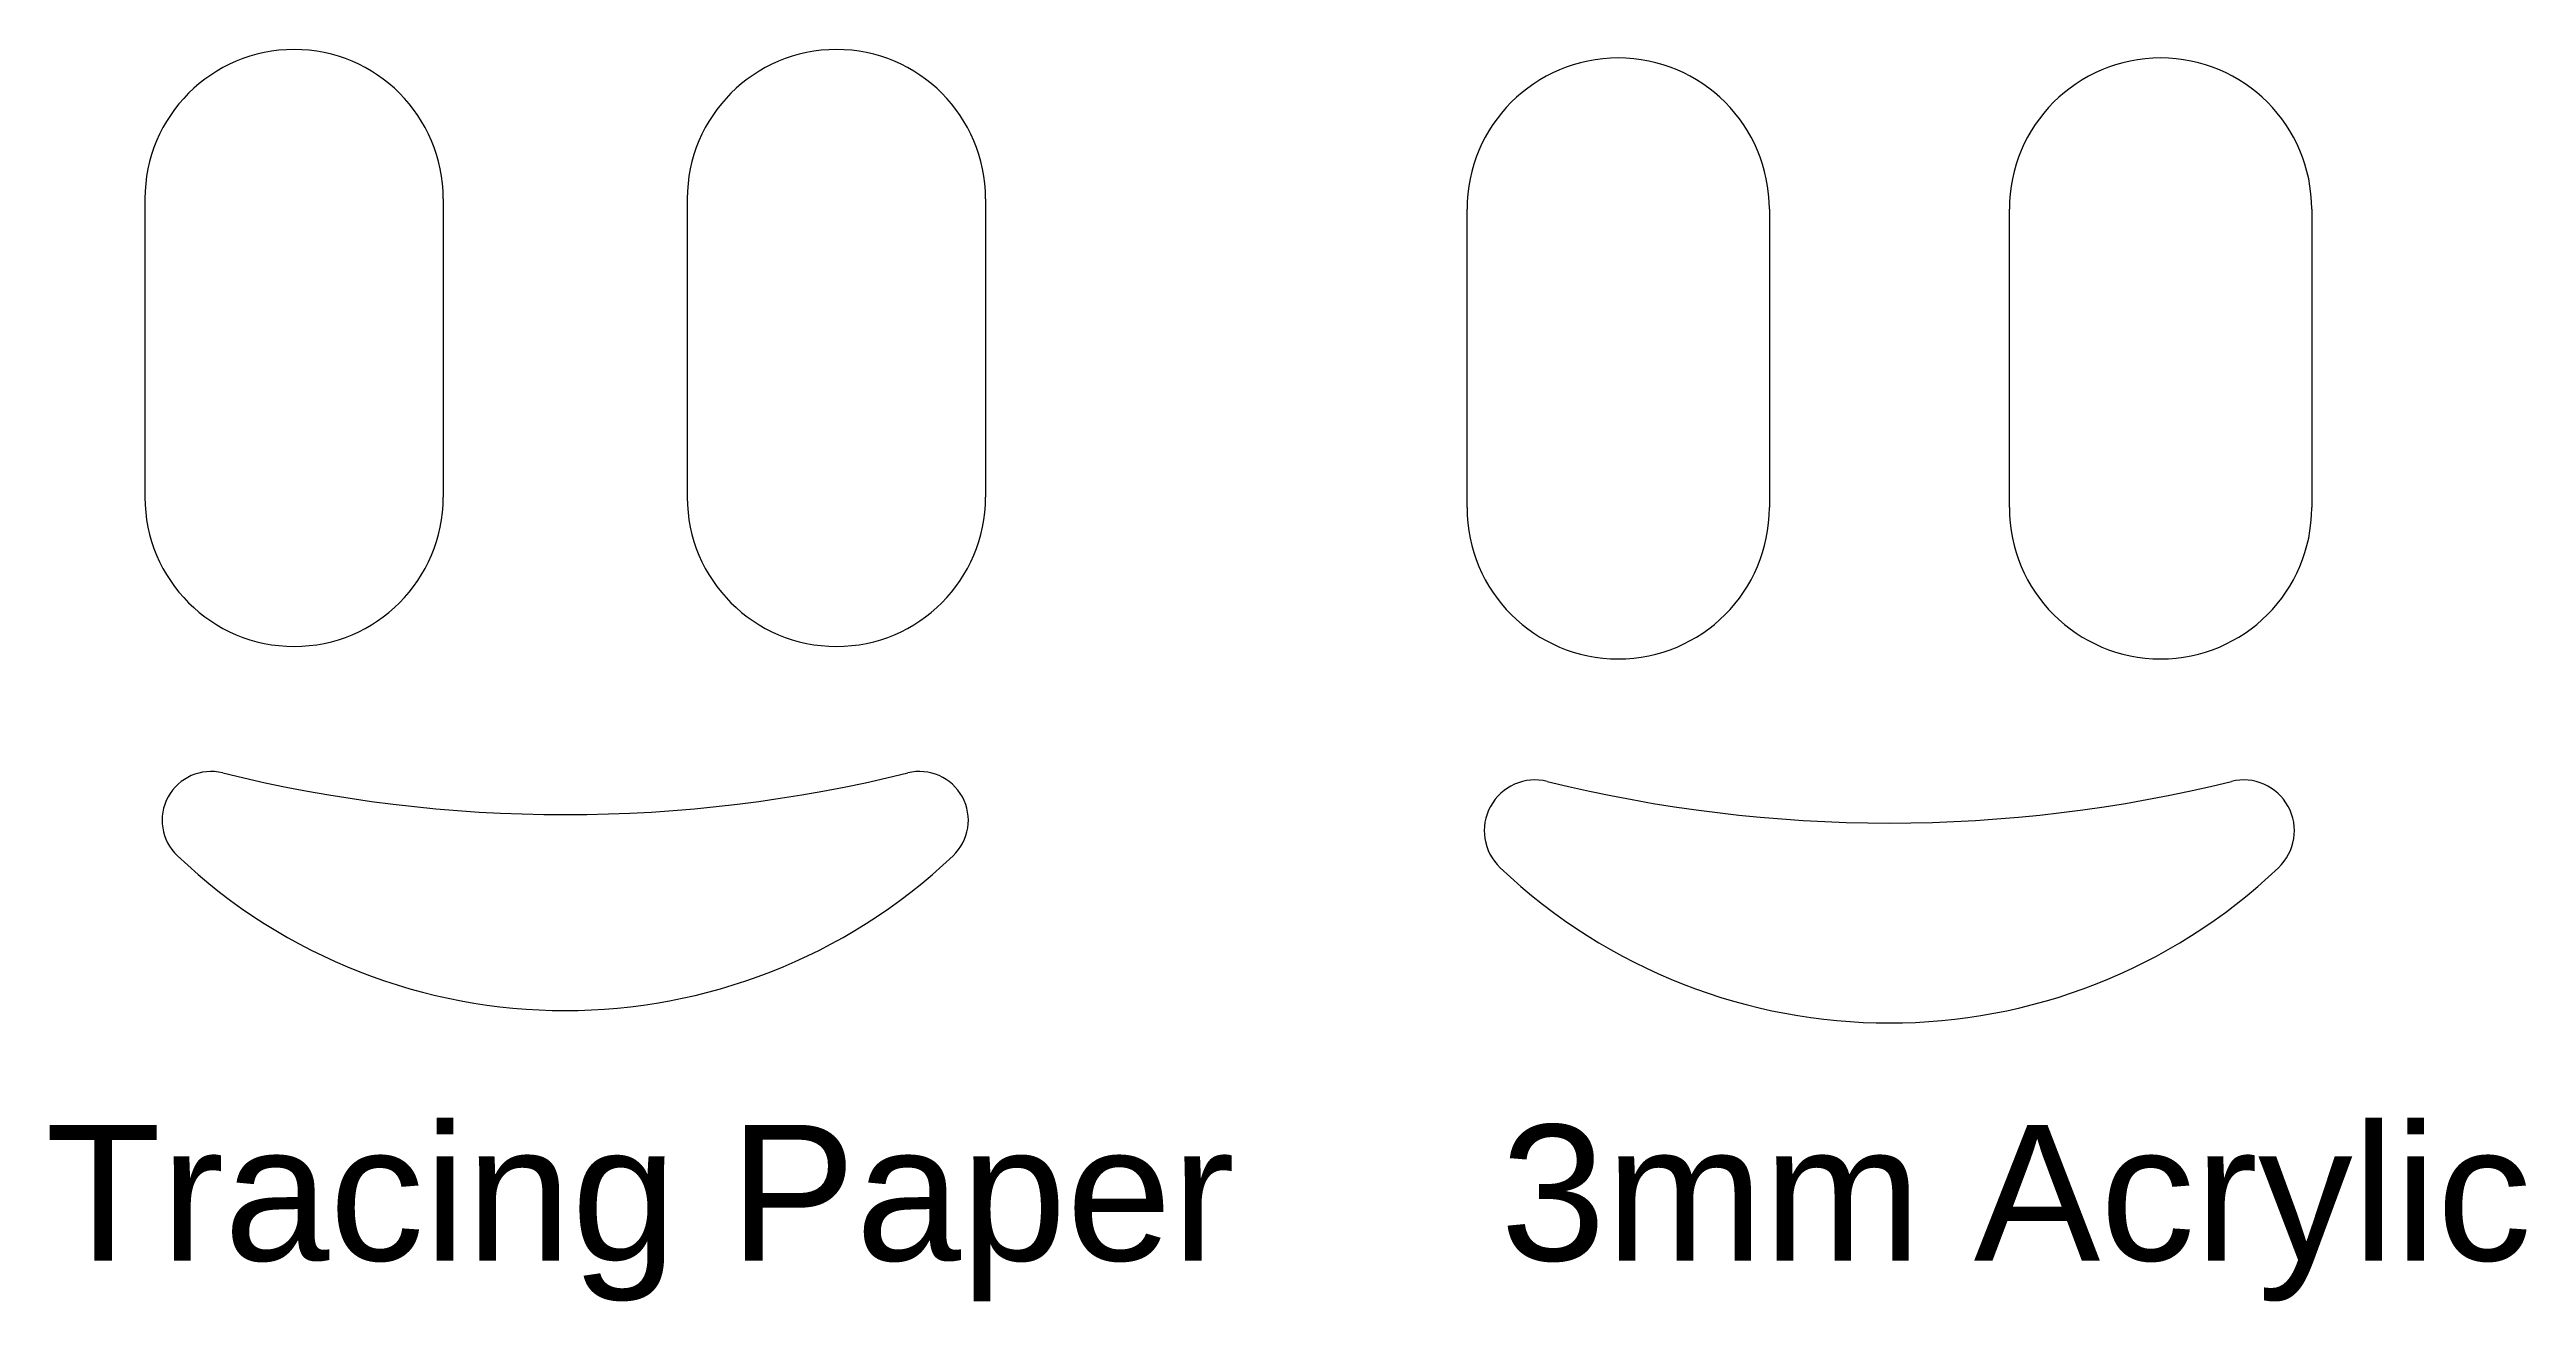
# Model space of a CAD drawing. Header units: millimetres. Extents: x -12 to 171, y -38 to 54.
import ezdxf

# ---------------------------------------------------------------- set-up
doc = ezdxf.new("R2010")
doc.units = ezdxf.units.MM
doc.layers.get('0').update_dxf_attribs({"color": 18, "lineweight": 25, "true_color": 0x000000})
doc.layers.add('layer 1', color=5, linetype='Continuous', lineweight=25, true_color=0x0000ff)
doc.layers.add('layer 4', color=1, linetype='Continuous', lineweight=25, true_color=0xff0000)
doc.styles.add('textstyle11', font='')
doc.styles.add('textstyle12', font='')
doc.styles.get('textstyle11').set_extended_font_data('Arial')
doc.styles.get('textstyle12').set_extended_font_data('Arial')

msp = doc.modelspace()

# ---------------------------------------------------------------- linework, layer by layer
at = {"layer": 'layer 1'}
for p, q in [((-5, 43.2), (-5, 21.2)), ((17, 43.2), (17, 21.2)), ((35, 43.2), (35, 21.2)), ((57, 43.2), (57, 21.2))]:
    msp.add_line(p, q, dxfattribs=at)
for centre, radius, start, end in [((6, 43.2), 11, 0, 180), ((46, 43.2), 11, 0, 180), ((6, 21.2), 11, 180, 0), ((46, 21.2), 11, 180, 0), ((-0.13, -2.62), 3.6, 76.1126, 226.5186), ((26, 103.06), 105.26, 256.1126, 283.8874), ((52.13, -2.62), 3.6, 313.4814, 103.8874), ((26, 24.93), 41.57, 226.5186, 313.4814)]:
    msp.add_arc(centre, radius, start, end, dxfattribs=at)
at = {"layer": 'layer 4'}
for p, q in [((92.51, 20.43), (92.51, 42.43)), ((114.81, 42.43), (114.81, 20.43)), ((132.51, 20.43), (132.51, 42.43)), ((154.81, 42.43), (154.81, 20.43))]:
    msp.add_line(p, q, dxfattribs=at)
for centre, radius, start, end in [((103.66, 42.43), 11.15, 0, 180), ((143.66, 42.43), 11.15, 0, 180), ((103.66, 20.43), 11.15, 180, 0), ((143.66, 20.43), 11.15, 180, 0), ((97.53, -3.39), 3.75, 76.1126, 226.5186), ((123.66, 102.29), 105.11, 256.1126, 283.8874), ((149.78, -3.39), 3.75, 313.4814, 103.8874), ((123.66, 24.16), 41.72, 226.5186, 313.4814)]:
    msp.add_arc(centre, radius, start, end, dxfattribs=at)

# ---------------------------------------------------------------- texts
at = {"char_height": 1, "attachment_point": 1}
for s, insert, style in [('\\H10;Tracing Paper', (-12.35, -25.07), 'textstyle12'), ('\\H10;3mm Acrylic', (94.97, -25.07), 'textstyle11')]:
    msp.add_mtext(s, dxfattribs=dict(at, insert=insert, style=style))

doc.saveas('drawing.dxf')
